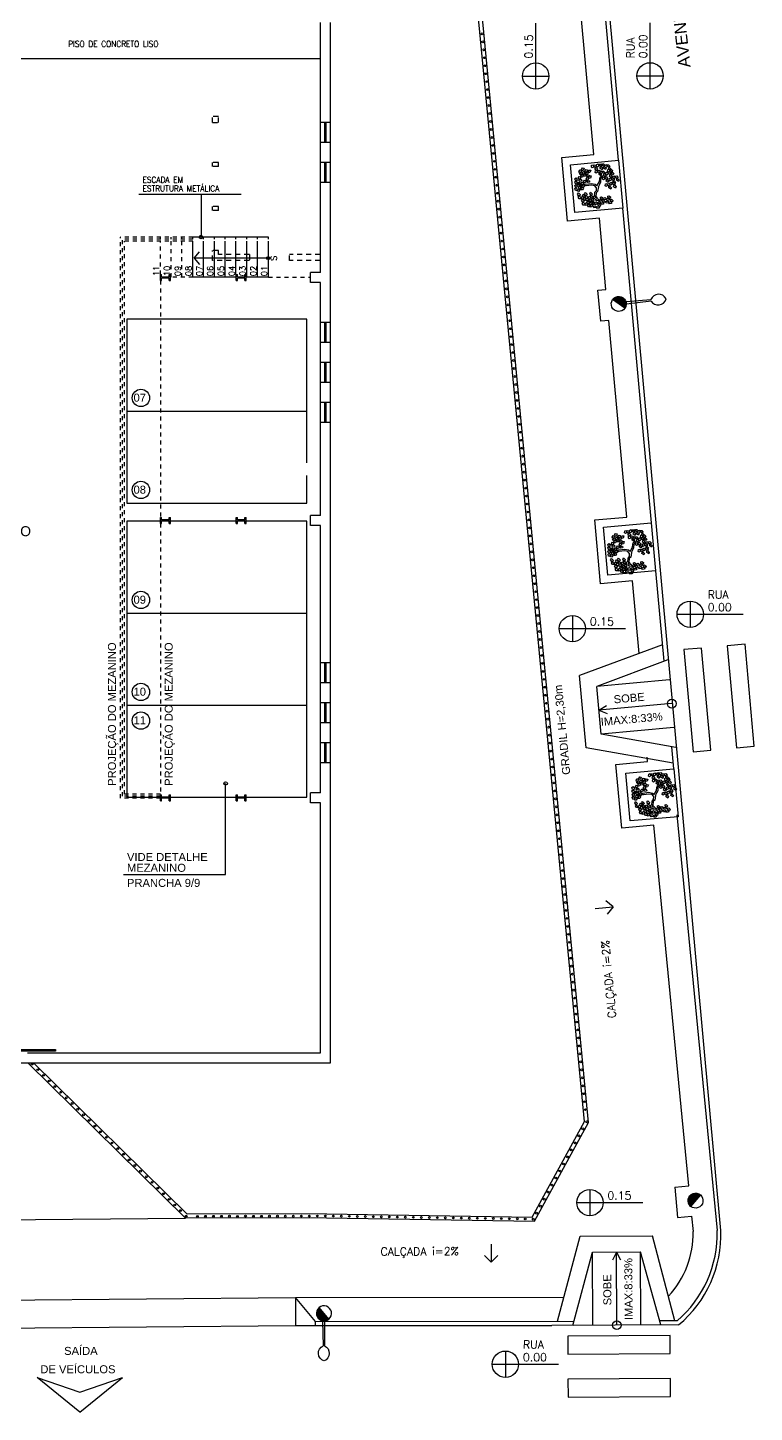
# Model space of a CAD drawing. Header units: millimetres. Extents: x -8 to 5830, y -596 to 3598.
# Drawn here: x 1607.73 to 1625.9, y 2337.01 to 2371.62 of the extents above; entities that cross this region are included whole.
import ezdxf

# ---------------------------------------------------------------- set-up
doc = ezdxf.new("R2010")
doc.units = ezdxf.units.MM
for name, pattern in [('CONTINU', [0]), ('DASHDOT', [1, 0.5, -0.25, 0, -0.25]), ('HIDDEN', [9.525, 6.35, -3.175])]:
    doc.linetypes.add(name, pattern=pattern)
doc.layers.get('0').update_dxf_attribs({"color": 9})
doc.styles.add('80X50', font='romans.shx')
doc.styles.add('ROBERTO', font='swissek.ttf')
doc.styles.get("Standard").update_dxf_attribs({"font": 'arial.ttf'})

# ---------------------------------------------------------------- blocks, each defined once
blk = doc.blocks.new('poste concreto')
h = blk.add_hatch(color=256)
h.dxf.hatch_style = 1
h.paths.add_polyline_path([(364866.842, 7758015.357), (364866.767, 7758015.418), (364866.676, 7758015.455), (364866.578, 7758015.47), (364866.48, 7758015.455), (364866.39, 7758015.418), (364866.314, 7758015.357), (364866.254, 7758015.282), (364866.216, 7758015.191), (364866.201, 7758015.093), (364866.956, 7758015.093), (364866.94, 7758015.191), (364866.903, 7758015.282)])
for p, q in [((364866.815, 7758015.406), (364867.773, 7758016.191)), ((364866.886, 7758015.322), (364867.818, 7758016.138)), ((364866.201, 7758015.093), (364866.216, 7758015.191)), ((364866.216, 7758014.995), (364866.201, 7758015.093)), ((364866.956, 7758015.093), (364866.201, 7758015.093)), ((364866.216, 7758015.191), (364866.254, 7758015.282)), ((364866.254, 7758015.282), (364866.314, 7758015.357)), ((364866.314, 7758015.357), (364866.39, 7758015.418)), ((364866.39, 7758015.418), (364866.48, 7758015.455)), ((364866.48, 7758015.455), (364866.578, 7758015.47)), ((364866.578, 7758015.47), (364866.676, 7758015.455)), ((364866.676, 7758015.455), (364866.767, 7758015.418)), ((364866.767, 7758015.418), (364866.842, 7758015.357)), ((364866.842, 7758015.357), (364866.903, 7758015.282)), ((364866.903, 7758015.282), (364866.94, 7758015.191)), ((364866.94, 7758015.191), (364866.956, 7758015.093)), ((364866.956, 7758015.093), (364866.94, 7758014.995)), ((364866.254, 7758014.904), (364866.216, 7758014.995)), ((364866.314, 7758014.829), (364866.254, 7758014.904)), ((364866.39, 7758014.768), (364866.314, 7758014.829)), ((364866.48, 7758014.731), (364866.39, 7758014.768)), ((364866.578, 7758014.716), (364866.48, 7758014.731)), ((364866.676, 7758014.731), (364866.578, 7758014.716)), ((364866.767, 7758014.768), (364866.676, 7758014.731)), ((364866.842, 7758014.829), (364866.767, 7758014.768)), ((364866.903, 7758014.904), (364866.842, 7758014.829)), ((364866.94, 7758014.995), (364866.903, 7758014.904))]:
    blk.add_line(p, q)
for centre, start, end in [((364868.17, 7758016.298), 60.73513, 195.09868), ((364867.989, 7758016.511), 245.39714, 19.76069)]:
    blk.add_arc(centre, 0.411, start, end)
blk = doc.blocks.new('L', base_point=(1.368, 0.591))
at = {"color": 8, "lineweight": -2}
for p, q in [((1.275, 0.567), (1.306, 0.592)), ((1.288, 0.517), (1.275, 0.567)), ((1.281, 0.65), (1.312, 0.675)), ((1.294, 0.6), (1.281, 0.65)), ((1.317, 0.508), (1.288, 0.517)), ((1.322, 0.591), (1.294, 0.6)), ((1.306, 0.592), (1.336, 0.538)), ((1.312, 0.675), (1.342, 0.621)), ((1.336, 0.538), (1.317, 0.508)), ((1.342, 0.621), (1.322, 0.591)), ((1.337, 0.489), (1.356, 0.548)), ((1.376, 0.484), (1.337, 0.489)), ((1.356, 0.548), (1.391, 0.554)), ((1.404, 0.527), (1.376, 0.484)), ((1.391, 0.554), (1.404, 0.527))]:
    blk.add_line(p, q, dxfattribs=at)
blk = doc.blocks.new('Árvore-13')
at = {"color": 8}
for p, q in [((-0.8, 0.3), (-0.96, 0.41)), ((-0.8, 0.41), (-0.95, 0.5)), ((-0.36, 0.35), (-0.8, 0.41)), ((-0.37, 0.23), (-0.8, 0.3)), ((-0.13, 0.11), (-0.37, 0.23)), ((-0.07, 0.19), (-0.36, 0.35)), ((-0.07, -0.04), (-0.13, 0.11)), ((0.03, 0.07), (-0.07, 0.19)), ((0.03, 0.07), (0.32, 0.33)), ((0.12, -0.05), (0.28, 0.13)), ((0.28, 0.13), (0.42, 0.28)), ((0.32, 0.33), (0.41, 0.54)), ((0.41, 0.54), (0.48, 0.66)), ((0.42, 0.28), (0.5, 0.51)), ((0.48, 0.66), (0.57, 0.72)), ((0.5, 0.51), (0.63, 0.67)), ((0.57, 0.72), (0.61, 0.82)), ((0.63, 0.67), (0.78, 0.72)), ((-0.3, -0.39), (-0.42, -0.69)), ((-0.2, -0.45), (-0.31, -0.74)), ((-0.31, -0.74), (-0.24, -0.89)), ((-0.15, -0.3), (-0.3, -0.39)), ((-0.05, -0.38), (-0.2, -0.45)), ((-0.07, -0.04), (-0.15, -0.3)), ((0.12, -0.05), (-0.05, -0.38))]:
    blk.add_line(p, q, dxfattribs=at)
at = {"color": 8, "xscale": 3.048, "yscale": 3.048, "zscale": 3.048}
for p, rotation in [((-1.3, 0.88), 347.8021081598379), ((-0.93, 0.96), 295.0165150851705), ((-0.72, 1.45), 295.0165150851705), ((-0.49, 1.26), 295.0165150851705), ((-0.25, 1.14), 295.0165150851705), ((0.17, 1.45), 190.1248425347958), ((0.35, 0.95), 190.1248425347958), ((0.58, 1.4), 190.1248425347958), ((0.68, 0.78), 190.1248425347958), ((0.85, 1.34), 190.1248425347958), ((1.21, 1.15), 190.1248425347958), ((1.32, 0.75), 190.1248425347958), ((-1.44, 0.37), 347.8021081598379), ((-1.13, 0.41), 347.8021081598379), ((-0.85, 0.46), 295.0165150851705), ((-0.35, 0.69), 295.0165150851705), ((0.76, 0.27), 190.1248425347958), ((0.8, -0.3), 190.1248425347958), ((1.12, 0.57), 190.1248425347958), ((1.2, -0.32), 190.1248425347958), ((1.25, 0.04), 190.1248425347958), ((1.58, 0.11), 190.1248425347958), ((-0.1, -0.9), 66.16076666471405), ((-0.02, -1.19), 66.16076666471405), ((0.5, -1), 66.16076666471405), ((-0.45, -1.4), 66.16076666471405), ((0.62, -1.32), 66.16076666471405)]:
    blk.add_blockref('L', p, dxfattribs=dict(at, rotation=rotation))
for p in [(-1.39, -0.31), (-1.23, -0.88), (-1.05, -0.53), (-0.87, -1.13), (-0.85, -0.45), (-0.67, -1.02), (-0.45, -1.04), (-0.44, -0.54)]:
    blk.add_blockref('L', p, dxfattribs=at)
blk = doc.blocks.new('A$C550ee5b3')
h = blk.add_hatch(color=256)
h.dxf.hatch_style = 1
h.paths.add_polyline_path([(0.043, 0.309), (0.017, 0.267), (0.002, 0.22), (0, 0.172), (0.009, 0.124), (0.031, 0.081), (0.063, 0.043), (0.106, 0.017), (0.152, 0.002), (0.201, 0), (0.248, 0.009), (0.292, 0.031), (0.329, 0.063)])
for p, q in [((0.081, 0.341), (0.124, 0.363)), ((0.124, 0.363), (0.172, 0.372)), ((0.172, 0.372), (0.22, 0.371)), ((0.22, 0.371), (0.267, 0.356)), ((0.267, 0.356), (0.309, 0.329)), ((0, 0.172), (0.002, 0.22)), ((0.009, 0.124), (0, 0.172)), ((0.002, 0.22), (0.017, 0.267)), ((0.031, 0.081), (0.009, 0.124)), ((0.017, 0.267), (0.043, 0.309)), ((0.063, 0.043), (0.031, 0.081)), ((0.043, 0.309), (0.081, 0.341)), ((0.043, 0.309), (0.329, 0.063)), ((0.106, 0.017), (0.063, 0.043)), ((0.152, 0.002), (0.106, 0.017)), ((0.201, 0), (0.152, 0.002)), ((0.248, 0.009), (0.201, 0)), ((0.292, 0.031), (0.248, 0.009)), ((0.329, 0.063), (0.292, 0.031)), ((0.309, 0.329), (0.341, 0.292)), ((0.356, 0.106), (0.329, 0.063)), ((0.341, 0.292), (0.363, 0.248)), ((0.371, 0.152), (0.356, 0.106)), ((0.363, 0.248), (0.372, 0.201)), ((0.372, 0.201), (0.371, 0.152))]:
    blk.add_line(p, q)

msp = doc.modelspace()

# ---------------------------------------------------------------- linework, layer by layer
for p, q in [((1621.655, 2344.278), (1616.977, 2392.999)), ((1621.757, 2344.257), (1617.075, 2393.031)), ((1615.05, 2365.498), (1615.05, 2371.748)), ((1615.3, 2345.748), (1615.3, 2371.748)), ((1604.596, 2370.848), (1615.05, 2370.848)), ((1615.3, 2369.248), (1615.05, 2369.248)), ((1615.16, 2368.748), (1615.16, 2369.248)), ((1615.19, 2369.248), (1615.19, 2368.748)), ((1615.3, 2368.748), (1615.05, 2368.748)), ((1615.3, 2368.248), (1615.05, 2368.248)), ((1615.16, 2367.748), (1615.16, 2368.248)), ((1615.19, 2368.248), (1615.19, 2367.748)), ((1615.3, 2367.748), (1615.05, 2367.748)), ((1611.894, 2365.861), (1612.028, 2366.018)), ((1613.745, 2365.861), (1611.894, 2365.861)), ((1611.894, 2365.861), (1612.028, 2365.703)), ((1611.05, 2365.298), (1611.05, 2365.448)), ((1611.05, 2365.448), (1611.08, 2365.448)), ((1611.05, 2365.298), (1611.08, 2365.298)), ((1611.08, 2365.388), (1611.08, 2365.448)), ((1611.08, 2365.298), (1611.08, 2365.358)), ((1611.27, 2365.448), (1611.3, 2365.448)), ((1611.27, 2365.388), (1611.27, 2365.448)), ((1611.27, 2365.298), (1611.27, 2365.358)), ((1611.27, 2365.298), (1611.3, 2365.298)), ((1611.3, 2365.298), (1611.3, 2365.448)), ((1612.945, 2365.298), (1612.945, 2365.448)), ((1612.945, 2365.448), (1612.975, 2365.448)), ((1612.945, 2365.298), (1612.975, 2365.298)), ((1612.975, 2365.388), (1612.975, 2365.448)), ((1612.975, 2365.298), (1612.975, 2365.358)), ((1613.165, 2365.448), (1613.195, 2365.448)), ((1613.165, 2365.388), (1613.165, 2365.448)), ((1613.165, 2365.298), (1613.165, 2365.358)), ((1613.165, 2365.298), (1613.195, 2365.298)), ((1613.195, 2365.298), (1613.195, 2365.448)), ((1615.05, 2365.498), (1614.8, 2365.498)), ((1614.8, 2365.248), (1614.8, 2365.498)), ((1615.05, 2365.248), (1614.8, 2365.248)), ((1615.05, 2359.428), (1615.05, 2365.248)), ((1615.3, 2364.248), (1615.05, 2364.248)), ((1615.16, 2363.748), (1615.16, 2364.248)), ((1615.19, 2364.248), (1615.19, 2363.748)), ((1615.3, 2363.748), (1615.05, 2363.748)), ((1615.3, 2363.248), (1615.05, 2363.248)), ((1615.16, 2362.748), (1615.16, 2363.248)), ((1615.19, 2363.248), (1615.19, 2362.748)), ((1615.3, 2362.748), (1615.05, 2362.748)), ((1615.3, 2362.248), (1615.05, 2362.248)), ((1615.16, 2361.748), (1615.16, 2362.248)), ((1615.19, 2362.248), (1615.19, 2361.748)), ((1615.3, 2361.748), (1615.05, 2361.748)), ((1611.05, 2359.228), (1611.05, 2359.378)), ((1611.05, 2359.378), (1611.08, 2359.378)), ((1611.08, 2359.318), (1611.08, 2359.378)), ((1611.27, 2359.378), (1611.3, 2359.378)), ((1611.27, 2359.318), (1611.27, 2359.378)), ((1611.3, 2359.228), (1611.3, 2359.378)), ((1612.945, 2359.228), (1612.945, 2359.378)), ((1612.945, 2359.378), (1612.975, 2359.378)), ((1612.975, 2359.318), (1612.975, 2359.378)), ((1613.165, 2359.378), (1613.195, 2359.378)), ((1613.165, 2359.318), (1613.165, 2359.378)), ((1613.195, 2359.228), (1613.195, 2359.378)), ((1615.05, 2359.428), (1614.8, 2359.428)), ((1614.8, 2359.178), (1614.8, 2359.428)), ((1611.05, 2359.228), (1611.08, 2359.228)), ((1611.08, 2359.228), (1611.08, 2359.288)), ((1611.27, 2359.228), (1611.27, 2359.288)), ((1611.27, 2359.228), (1611.3, 2359.228)), ((1612.945, 2359.228), (1612.975, 2359.228)), ((1612.975, 2359.228), (1612.975, 2359.288)), ((1613.165, 2359.228), (1613.165, 2359.288)), ((1613.165, 2359.228), (1613.195, 2359.228)), ((1615.05, 2359.178), (1614.8, 2359.178)), ((1615.05, 2352.498), (1615.05, 2359.178)), ((1615.3, 2355.748), (1615.05, 2355.748)), ((1615.16, 2355.248), (1615.16, 2355.748)), ((1615.19, 2355.748), (1615.19, 2355.248)), ((1615.3, 2355.248), (1615.05, 2355.248)), ((1615.3, 2354.748), (1615.05, 2354.748)), ((1615.16, 2354.248), (1615.16, 2354.748)), ((1615.19, 2354.748), (1615.19, 2354.248)), ((1615.3, 2354.248), (1615.05, 2354.248)), ((1615.3, 2353.748), (1615.05, 2353.748)), ((1615.16, 2353.248), (1615.16, 2353.748)), ((1615.19, 2353.748), (1615.19, 2353.248)), ((1615.3, 2353.248), (1615.05, 2353.248)), ((1611.05, 2352.298), (1611.05, 2352.448)), ((1611.05, 2352.448), (1611.08, 2352.448)), ((1611.08, 2352.388), (1611.08, 2352.448)), ((1611.27, 2352.448), (1611.3, 2352.448)), ((1611.27, 2352.388), (1611.27, 2352.448)), ((1611.3, 2352.298), (1611.3, 2352.448)), ((1612.945, 2352.298), (1612.945, 2352.448)), ((1612.945, 2352.448), (1612.975, 2352.448)), ((1612.975, 2352.388), (1612.975, 2352.448)), ((1613.165, 2352.448), (1613.195, 2352.448)), ((1613.165, 2352.388), (1613.165, 2352.448)), ((1613.195, 2352.298), (1613.195, 2352.448)), ((1615.05, 2352.498), (1614.8, 2352.498)), ((1614.8, 2352.248), (1614.8, 2352.498)), ((1611.05, 2352.298), (1611.08, 2352.298)), ((1611.08, 2352.298), (1611.08, 2352.358)), ((1611.27, 2352.298), (1611.27, 2352.358)), ((1611.27, 2352.298), (1611.3, 2352.298)), ((1612.945, 2352.298), (1612.975, 2352.298)), ((1612.975, 2352.298), (1612.975, 2352.358)), ((1613.165, 2352.298), (1613.165, 2352.358)), ((1613.165, 2352.298), (1613.195, 2352.298)), ((1615.05, 2352.248), (1614.8, 2352.248)), ((1615.05, 2345.998), (1615.05, 2352.248)), ((1607.725, 2345.998), (1615.05, 2345.998)), ((1596.65, 2345.748), (1615.3, 2345.748)), ((1611.677, 2341.861), (1607.739, 2345.748)), ((1611.718, 2341.961), (1607.881, 2345.748)), ((1620.345, 2341.89), (1621.655, 2344.278)), ((1620.404, 2341.789), (1621.757, 2344.257)), ((1615.2, 2341.868), (1611.677, 2341.861)), ((1615.2, 2341.968), (1611.718, 2341.961)), ((1615.2, 2341.868), (1620.404, 2341.789)), ((1615.202, 2341.968), (1620.345, 2341.89))]:
    msp.add_line(p, q)
at = {"color": 8, "linetype": 'CONTINU', "lineweight": -2}
for p, q in [((1620.762, 2387.391), (1622.499, 2368.305)), ((1620.862, 2387.4), (1625.059, 2341.558)), ((1621.884, 2368.45), (1621.186, 2376.117)), ((1620.436, 2370.083), (1620.436, 2371.737)), ((1623.295, 2370.087), (1623.295, 2371.741)), ((1620.107, 2370.412), (1620.765, 2370.412)), ((1622.966, 2370.416), (1623.623, 2370.416)), ((1621.087, 2368.377), (1621.884, 2368.45)), ((1621.232, 2366.784), (1621.087, 2368.377)), ((1622.608, 2367.11), (1623.324, 2359.242)), ((1622.029, 2366.856), (1621.232, 2366.784)), ((1622.191, 2365.075), (1622.029, 2366.856)), ((1621.992, 2365.057), (1622.191, 2365.075)), ((1622.062, 2364.287), (1621.992, 2365.057)), ((1622.261, 2364.305), (1622.062, 2364.287)), ((1622.709, 2359.387), (1622.261, 2364.305)), ((1621.912, 2359.315), (1622.709, 2359.387)), ((1622.057, 2357.721), (1621.912, 2359.315)), ((1623.433, 2358.047), (1623.639, 2355.784)), ((1622.854, 2357.794), (1622.057, 2357.721)), ((1623.019, 2355.979), (1622.854, 2357.794)), ((1624.298, 2357.287), (1624.298, 2356.63)), ((1621.351, 2356.927), (1621.351, 2356.27)), ((1623.969, 2356.959), (1625.623, 2356.959)), ((1621.022, 2356.599), (1622.676, 2356.599)), ((1623.601, 2356.197), (1621.533, 2355.425)), ((1623.736, 2355.82), (1621.96, 2355.157)), ((1621.698, 2353.621), (1621.533, 2355.425)), ((1623.781, 2355.323), (1621.96, 2355.157)), ((1622.068, 2353.962), (1621.96, 2355.157)), ((1623.836, 2354.725), (1622.014, 2354.559)), ((1622.014, 2354.559), (1622.203, 2354.676)), ((1622.014, 2354.559), (1622.221, 2354.479)), ((1623.89, 2354.127), (1622.068, 2353.962)), ((1623.936, 2353.63), (1622.068, 2353.962)), ((1623.871, 2353.235), (1621.698, 2353.621)), ((1623.833, 2353.648), (1623.884, 2353.098)), ((1623.962, 2351.945), (1624.972, 2341.555)), ((1621.79, 2342.582), (1621.79, 2341.924)), ((1621.461, 2342.253), (1623.115, 2342.253)), ((1620.98, 2339.291), (1621.545, 2341.411)), ((1621.545, 2341.411), (1623.356, 2341.422)), ((1623.914, 2339.296), (1623.356, 2341.422)), ((1621.364, 2339.181), (1621.853, 2341.013)), ((1621.853, 2341.013), (1623.053, 2341.021)), ((1621.864, 2339.184), (1621.853, 2341.013)), ((1622.453, 2341.017), (1622.355, 2340.818)), ((1622.464, 2339.188), (1622.453, 2341.017)), ((1622.453, 2341.017), (1622.553, 2340.819)), ((1623.064, 2339.191), (1623.053, 2341.021)), ((1623.564, 2339.194), (1623.053, 2341.021)), ((1596.802, 2339.731), (1614.432, 2339.88)), ((1614.432, 2339.88), (1614.431, 2339.18)), ((1614.432, 2339.881), (1621.14, 2339.892)), ((1614.932, 2339.28), (1614.432, 2339.88)), ((1614.931, 2339.283), (1621.394, 2339.292)), ((1614.931, 2339.18), (1614.932, 2339.28)), ((1623.971, 2339.297), (1623.536, 2339.294)), ((1597.324, 2339.033), (1614.431, 2339.18)), ((1614.431, 2339.18), (1620.839, 2339.178)), ((1624.008, 2339.197), (1620.839, 2339.178)), ((1619.677, 2338.541), (1619.677, 2337.884)), ((1619.349, 2338.213), (1621.003, 2338.213)), ((1609.037, 2337.011), (1607.969, 2337.882)), ((1607.969, 2337.882), (1609.037, 2337.514)), ((1609.037, 2337.011), (1610.104, 2337.882)), ((1609.037, 2337.514), (1610.104, 2337.882))]:
    msp.add_line(p, q, dxfattribs=at)
at = {"linetype": 'HIDDEN', "ltscale": 0.02}
for p, q in [((1612.5, 2369.398), (1612.35, 2369.398)), ((1612.35, 2369.248), (1612.35, 2369.398)), ((1612.5, 2369.248), (1612.5, 2369.398)), ((1612.35, 2369.248), (1612.5, 2369.248)), ((1612.5, 2368.248), (1612.35, 2368.248)), ((1612.35, 2368.148), (1612.35, 2368.248)), ((1612.5, 2368.148), (1612.35, 2368.148)), ((1612.5, 2368.148), (1612.5, 2368.248)), ((1612.5, 2367.148), (1612.35, 2367.148)), ((1612.35, 2367.048), (1612.35, 2367.148)), ((1612.5, 2367.048), (1612.35, 2367.048)), ((1612.5, 2367.048), (1612.5, 2367.148)), ((1612.35, 2365.798), (1612.35, 2366.048)), ((1612.5, 2366.048), (1612.35, 2366.048)), ((1612.5, 2365.948), (1612.5, 2366.048)), ((1613.275, 2365.948), (1612.5, 2365.948)), ((1613.275, 2365.948), (1613.275, 2365.798)), ((1615.05, 2365.948), (1614.275, 2365.948)), ((1614.275, 2365.798), (1614.275, 2365.948)), ((1613.275, 2365.798), (1612.35, 2365.798)), ((1615.05, 2365.798), (1614.275, 2365.798))]:
    msp.add_line(p, q, dxfattribs=at)
at = {"linetype": 'CONTINU', "lineweight": -2}
for p, q in [((1610.512, 2367.456), (1613.068, 2367.456)), ((1612.066, 2367.456), (1612.066, 2366.388)), ((1611.05, 2366.338), (1611.05, 2366.388)), ((1611.32, 2366.338), (1611.32, 2366.388)), ((1611.59, 2366.338), (1611.59, 2366.388)), ((1613.75, 2366.388), (1611.86, 2366.388)), ((1611.86, 2366.338), (1611.86, 2366.388)), ((1611.86, 2365.388), (1611.86, 2366.288)), ((1612.13, 2366.338), (1612.13, 2366.388)), ((1612.13, 2365.388), (1612.13, 2366.288)), ((1612.4, 2366.338), (1612.4, 2366.388)), ((1612.4, 2365.388), (1612.4, 2366.288)), ((1612.67, 2366.338), (1612.67, 2366.388)), ((1612.67, 2365.388), (1612.67, 2366.288)), ((1612.94, 2366.338), (1612.94, 2366.388)), ((1612.94, 2365.448), (1612.94, 2366.288)), ((1613.21, 2366.338), (1613.21, 2366.388)), ((1613.21, 2365.388), (1613.21, 2366.288)), ((1613.48, 2366.338), (1613.48, 2366.388)), ((1613.48, 2365.388), (1613.48, 2366.288)), ((1613.75, 2366.338), (1613.75, 2366.388)), ((1613.75, 2365.388), (1613.75, 2366.288)), ((1611.27, 2365.388), (1611.08, 2365.388)), ((1611.27, 2365.358), (1611.08, 2365.358)), ((1612.945, 2365.388), (1611.86, 2365.388)), ((1613.165, 2365.388), (1612.975, 2365.388)), ((1613.165, 2365.358), (1612.975, 2365.358)), ((1613.75, 2365.388), (1613.195, 2365.388)), ((1611.27, 2359.318), (1611.08, 2359.318)), ((1613.165, 2359.318), (1612.975, 2359.318)), ((1611.27, 2359.288), (1611.08, 2359.288)), ((1613.165, 2359.288), (1612.975, 2359.288)), ((1612.681, 2350.451), (1612.681, 2352.73)), ((1611.27, 2352.388), (1611.08, 2352.388)), ((1613.165, 2352.388), (1612.975, 2352.388)), ((1611.27, 2352.358), (1611.08, 2352.358)), ((1613.165, 2352.358), (1612.975, 2352.358)), ((1610.126, 2350.451), (1612.681, 2350.451)), ((1599.923, 2341.76), (1611.677, 2341.861))]:
    msp.add_line(p, q, dxfattribs=at)
at = {"linetype": 'DASHDOT', "ltscale": 0.025}
for p, q in [((1610.05, 2352.358), (1610.05, 2366.388)), ((1610.1, 2352.408), (1610.1, 2366.338)), ((1610.15, 2352.458), (1610.15, 2366.288))]:
    msp.add_line(p, q, dxfattribs=at)
at = {"linetype": 'DASHDOT', "ltscale": 0.2}
for p, q in [((1611.86, 2366.388), (1610.05, 2366.388)), ((1611.86, 2366.338), (1610.1, 2366.338)), ((1611.86, 2366.288), (1610.15, 2366.288)), ((1611.05, 2365.448), (1611.05, 2366.288)), ((1611.32, 2365.388), (1611.32, 2366.288)), ((1611.59, 2365.388), (1611.59, 2366.288)), ((1611.05, 2365.298), (1611.05, 2359.378)), ((1611.86, 2365.388), (1611.3, 2365.388)), ((1613.75, 2365.388), (1614.8, 2365.388)), ((1611.05, 2359.228), (1611.05, 2352.448)), ((1611.05, 2352.408), (1610.1, 2352.408)), ((1611.05, 2352.458), (1610.15, 2352.458)), ((1611.05, 2352.358), (1610.05, 2352.358))]:
    msp.add_line(p, q, dxfattribs=at)
at = {"color": 8}
for p, q in [((1621.921, 2349.603), (1622.37, 2349.643)), ((1622.37, 2349.643), (1622.19, 2349.796)), ((1622.37, 2349.643), (1622.22, 2349.461)), ((1619.322, 2341.216), (1619.324, 2340.765)), ((1619.324, 2340.765), (1619.155, 2340.93)), ((1619.324, 2340.765), (1619.491, 2340.931))]:
    msp.add_line(p, q, dxfattribs=at)
at = {"color": 8, "linetype": 'CONTINU', "lineweight": -2}
for points in [[(1622.502, 2368.305), (1622.611, 2367.11), (1621.413, 2367.001), (1621.304, 2368.196), (1622.502, 2368.305)], [(1623.322, 2359.242), (1623.431, 2358.047), (1622.238, 2357.938), (1622.129, 2359.133), (1623.324, 2359.242)], [(1623.911, 2342.642), (1624.26, 2342.675), (1623.384, 2351.686), (1622.587, 2351.613), (1622.434, 2353.205), (1623.231, 2353.282), (1623.221, 2353.383)], [(1623.885, 2353.092), (1623.993, 2351.897), (1622.797, 2351.794), (1622.688, 2352.989), (1623.884, 2353.098)], [(1623.911, 2342.642), (1623.984, 2341.877), (1624.334, 2341.91), (1624.371, 2341.53)]]:
    msp.add_lwpolyline(points, dxfattribs=at)
for points in [[(1610.215, 2364.338), (1610.215, 2359.738), (1614.715, 2359.738), (1614.715, 2360.425)], [(1614.715, 2364.338), (1610.215, 2364.338)], [(1614.715, 2360.74), (1614.715, 2364.338)], [(1610.215, 2362.038), (1614.715, 2362.038)], [(1610.215, 2359.288), (1610.215, 2352.388), (1614.715, 2352.388), (1614.715, 2359.288)], [(1614.715, 2359.288), (1610.215, 2359.288)], [(1610.215, 2356.988), (1614.715, 2356.988)], [(1610.215, 2354.688), (1614.715, 2354.688)]]:
    msp.add_lwpolyline(points)
for points in [[(1625.452, 2353.622), (1625.901, 2353.663), (1625.669, 2356.214), (1625.22, 2356.173)], [(1624.368, 2353.524), (1624.816, 2353.565), (1624.584, 2356.115), (1624.136, 2356.074)], [(1623.798, 2338.481), (1623.795, 2338.932), (1621.234, 2338.916), (1621.237, 2338.466)], [(1623.805, 2337.403), (1623.802, 2337.854), (1621.241, 2337.838), (1621.244, 2337.388)]]:
    msp.add_lwpolyline(points, close=True, dxfattribs=at)
msp.add_lwpolyline([(1608.425, 2346.038), (1606.425, 2346.038), (1606.425, 2346.078), (1608.425, 2346.078)], close=True)
for centre, radius in [((1619.095, 2371.466), 0.0225), ((1619.114, 2371.267), 0.0225), ((1619.133, 2371.068), 0.0225), ((1619.152, 2370.869), 0.0225), ((1619.171, 2370.669), 0.0225), ((1619.19, 2370.47), 0.0225), ((1619.209, 2370.271), 0.0225), ((1619.229, 2370.072), 0.0225), ((1619.248, 2369.873), 0.0225), ((1619.267, 2369.674), 0.0225), ((1619.286, 2369.474), 0.0225), ((1619.305, 2369.275), 0.0225), ((1619.324, 2369.076), 0.0225), ((1619.343, 2368.877), 0.0225), ((1619.362, 2368.678), 0.0225), ((1619.382, 2368.478), 0.0225), ((1619.401, 2368.279), 0.0225), ((1619.42, 2368.08), 0.0225), ((1619.439, 2367.881), 0.0225), ((1619.458, 2367.682), 0.0225), ((1619.477, 2367.482), 0.0225), ((1619.496, 2367.283), 0.0225), ((1619.515, 2367.084), 0.0225), ((1619.535, 2366.885), 0.0225), ((1619.554, 2366.686), 0.0225), ((1619.573, 2366.487), 0.0225), ((1619.592, 2366.287), 0.0225), ((1613.745, 2365.861), 0.0387), ((1619.611, 2366.088), 0.0225), ((1619.63, 2365.889), 0.0225), ((1619.649, 2365.69), 0.0225), ((1619.668, 2365.491), 0.0225), ((1619.688, 2365.291), 0.0225), ((1619.707, 2365.092), 0.0225), ((1619.726, 2364.893), 0.0225), ((1619.745, 2364.694), 0.0225), ((1619.764, 2364.495), 0.0225), ((1619.783, 2364.295), 0.0225), ((1619.802, 2364.096), 0.0225), ((1619.821, 2363.897), 0.0225), ((1619.841, 2363.698), 0.0225), ((1619.86, 2363.499), 0.0225), ((1619.879, 2363.3), 0.0225), ((1619.898, 2363.1), 0.0225), ((1619.917, 2362.901), 0.0225), ((1610.564, 2362.366), 0.217), ((1619.936, 2362.702), 0.0225), ((1619.955, 2362.503), 0.0225), ((1619.974, 2362.304), 0.0225), ((1619.993, 2362.104), 0.0225), ((1620.013, 2361.905), 0.0225), ((1620.032, 2361.706), 0.0225), ((1620.051, 2361.507), 0.0225), ((1620.07, 2361.308), 0.0225), ((1620.089, 2361.108), 0.0225), ((1620.108, 2360.909), 0.0225), ((1620.127, 2360.71), 0.0225), ((1620.146, 2360.511), 0.0225), ((1620.166, 2360.312), 0.0225), ((1610.564, 2360.066), 0.217), ((1620.185, 2360.113), 0.0225), ((1620.204, 2359.913), 0.0225), ((1620.223, 2359.714), 0.0225), ((1620.242, 2359.515), 0.0225), ((1620.261, 2359.316), 0.0225), ((1620.28, 2359.117), 0.0225), ((1620.299, 2358.917), 0.0225), ((1620.319, 2358.718), 0.0225), ((1620.338, 2358.519), 0.0225), ((1620.357, 2358.32), 0.0225), ((1620.376, 2358.121), 0.0225), ((1620.395, 2357.921), 0.0225), ((1620.414, 2357.722), 0.0225), ((1610.564, 2357.316), 0.217), ((1620.433, 2357.523), 0.0225), ((1620.452, 2357.324), 0.0225), ((1620.472, 2357.125), 0.0225), ((1620.491, 2356.926), 0.0225), ((1620.51, 2356.726), 0.0225), ((1620.529, 2356.527), 0.0225), ((1620.548, 2356.328), 0.0225), ((1620.567, 2356.129), 0.0225), ((1620.586, 2355.93), 0.0225), ((1620.605, 2355.73), 0.0225), ((1620.624, 2355.531), 0.0225), ((1610.564, 2355.016), 0.217), ((1620.644, 2355.332), 0.0225), ((1620.663, 2355.133), 0.0225), ((1620.682, 2354.934), 0.0225), ((1610.564, 2354.3), 0.217), ((1620.701, 2354.734), 0.0225), ((1620.72, 2354.535), 0.0225), ((1620.739, 2354.336), 0.0225), ((1620.758, 2354.137), 0.0225), ((1620.777, 2353.938), 0.0225), ((1620.797, 2353.739), 0.0225), ((1620.816, 2353.539), 0.0225), ((1620.835, 2353.34), 0.0225), ((1620.854, 2353.141), 0.0225), ((1620.873, 2352.942), 0.0225), ((1620.892, 2352.743), 0.0225), ((1620.911, 2352.543), 0.0225), ((1620.93, 2352.344), 0.0225), ((1620.95, 2352.145), 0.0225), ((1620.969, 2351.946), 0.0225), ((1620.988, 2351.747), 0.0225), ((1621.007, 2351.547), 0.0225), ((1621.026, 2351.348), 0.0225), ((1621.045, 2351.149), 0.0225), ((1621.064, 2350.95), 0.0225), ((1621.083, 2350.751), 0.0225), ((1621.103, 2350.552), 0.0225), ((1621.122, 2350.352), 0.0225), ((1621.141, 2350.153), 0.0225), ((1621.16, 2349.954), 0.0225), ((1621.179, 2349.755), 0.0225), ((1621.198, 2349.556), 0.0225), ((1621.217, 2349.356), 0.0225), ((1621.236, 2349.157), 0.0225), ((1621.256, 2348.958), 0.0225), ((1621.275, 2348.759), 0.0225), ((1621.294, 2348.56), 0.0225), ((1621.313, 2348.36), 0.0225), ((1621.332, 2348.161), 0.0225), ((1621.351, 2347.962), 0.0225), ((1621.37, 2347.763), 0.0225), ((1621.389, 2347.564), 0.0225), ((1621.408, 2347.365), 0.0225), ((1621.428, 2347.165), 0.0225), ((1621.447, 2346.966), 0.0225), ((1621.466, 2346.767), 0.0225), ((1621.485, 2346.568), 0.0225), ((1621.504, 2346.369), 0.0225), ((1621.523, 2346.169), 0.0225), ((1621.542, 2345.97), 0.0225), ((1621.561, 2345.771), 0.0225), ((1607.842, 2345.716), 0.0225), ((1607.985, 2345.575), 0.0225), ((1608.128, 2345.434), 0.0225), ((1621.581, 2345.572), 0.0225), ((1608.27, 2345.293), 0.0225), ((1608.413, 2345.152), 0.0225), ((1621.6, 2345.373), 0.0225), ((1621.619, 2345.173), 0.0225), ((1608.556, 2345.011), 0.0225), ((1608.699, 2344.87), 0.0225), ((1621.638, 2344.974), 0.0225), ((1621.657, 2344.775), 0.0225), ((1608.842, 2344.729), 0.0225), ((1608.984, 2344.588), 0.0225), ((1609.127, 2344.448), 0.0225), ((1621.676, 2344.576), 0.0225), ((1609.27, 2344.307), 0.0225), ((1609.413, 2344.166), 0.0225), ((1621.612, 2344.097), 0.0225), ((1621.709, 2344.272), 0.0225), ((1609.556, 2344.025), 0.0225), ((1609.699, 2343.884), 0.0225), ((1609.841, 2343.743), 0.0225), ((1621.42, 2343.745), 0.0225), ((1621.516, 2343.921), 0.0225), ((1609.984, 2343.602), 0.0225), ((1610.127, 2343.461), 0.0225), ((1621.227, 2343.394), 0.0225), ((1621.323, 2343.57), 0.0225), ((1610.27, 2343.32), 0.0225), ((1610.413, 2343.179), 0.0225), ((1610.555, 2343.038), 0.0225), ((1621.034, 2343.043), 0.0225), ((1621.131, 2343.218), 0.0225), ((1610.698, 2342.897), 0.0225), ((1610.841, 2342.757), 0.0225), ((1620.842, 2342.692), 0.0225), ((1620.938, 2342.867), 0.0225), ((1610.984, 2342.616), 0.0225), ((1611.127, 2342.475), 0.0225), ((1611.27, 2342.334), 0.0225), ((1620.649, 2342.34), 0.0225), ((1620.745, 2342.516), 0.0225), ((1611.412, 2342.193), 0.0225), ((1611.555, 2342.052), 0.0225), ((1620.457, 2341.989), 0.0225), ((1620.553, 2342.165), 0.0225), ((1611.698, 2341.911), 0.0225), ((1611.975, 2341.91), 0.0225), ((1612.175, 2341.911), 0.0225), ((1612.375, 2341.912), 0.0225), ((1612.575, 2341.912), 0.0225), ((1612.775, 2341.913), 0.0225), ((1612.975, 2341.909), 0.0225), ((1613.177, 2341.917), 0.0225), ((1613.375, 2341.911), 0.0225), ((1613.575, 2341.912), 0.0225), ((1613.775, 2341.913), 0.0225), ((1613.975, 2341.914), 0.0225), ((1614.175, 2341.914), 0.0225), ((1614.375, 2341.915), 0.0225), ((1614.575, 2341.916), 0.0225), ((1614.775, 2341.917), 0.0225), ((1614.975, 2341.918), 0.0225), ((1615.175, 2341.919), 0.0225), ((1615.375, 2341.916), 0.0225), ((1615.575, 2341.913), 0.0225), ((1615.775, 2341.91), 0.0225), ((1615.975, 2341.907), 0.0225), ((1616.175, 2341.904), 0.0225), ((1616.375, 2341.9), 0.0225), ((1616.575, 2341.897), 0.0225), ((1616.775, 2341.894), 0.0225), ((1616.975, 2341.891), 0.0225), ((1617.175, 2341.888), 0.0225), ((1617.375, 2341.885), 0.0225), ((1617.575, 2341.882), 0.0225), ((1617.775, 2341.879), 0.0225), ((1617.975, 2341.876), 0.0225), ((1618.175, 2341.873), 0.0225), ((1618.375, 2341.87), 0.0225), ((1618.575, 2341.867), 0.0225), ((1618.775, 2341.864), 0.0225), ((1618.975, 2341.861), 0.0225), ((1619.175, 2341.858), 0.0225), ((1619.375, 2341.855), 0.0225), ((1619.575, 2341.852), 0.0225), ((1619.775, 2341.849), 0.0225), ((1619.975, 2341.846), 0.0225), ((1620.174, 2341.843), 0.0225), ((1620.374, 2341.839), 0.0225)]:
    msp.add_circle(centre, radius)
for centre, radius in [((1620.436, 2370.412), 0.329), ((1623.295, 2370.416), 0.329), ((1624.298, 2356.959), 0.329), ((1621.351, 2356.599), 0.329), ((1623.836, 2354.725), 0.11), ((1621.79, 2342.253), 0.329), ((1622.464, 2339.188), 0.11), ((1619.677, 2338.213), 0.329)]:
    msp.add_circle(centre, radius, dxfattribs=at)
at = {"linetype": 'CONTINU', "lineweight": -2}
for centre in [(1612.066, 2366.388), (1612.681, 2352.73)]:
    msp.add_circle(centre, 0.0431, dxfattribs=at)
at = {"color": 8, "linetype": 'CONTINU', "lineweight": -2}
for centre, radius, start, end in [((1622.108, 2341.471), 2.264, 316.5461, 1.4778), ((1622.105, 2341.474), 2.868, 310.609, 1.6096), ((1622.153, 2341.437), 2.909, 309.6289, 2.368)]:
    msp.add_arc(centre, radius, start, end, dxfattribs=at)

# ---------------------------------------------------------------- block references
at = {"color": 8, "linetype": 'HIDDEN', "xscale": 0.3107660917594163, "yscale": 0.3107660917594163, "zscale": 0.3107660917594163, "rotation": 16.63621055087309}
for p in [(1621.963, 2367.647), (1622.79, 2358.507), (1623.393, 2352.43)]:
    msp.add_blockref('Árvore-13', p, dxfattribs=at)
at = {"color": 8}
for p, xscale, yscale, zscale, rotation in [((-2370556.893, -3072167.172), 0.4999999999999998, 0.4999999999999998, 0.4999999999999998, 325.0404227643734), ((2811404.666, 2682836.504), -0.4999999999999998, 0.5, 0.4999999999999999, 130.9582837804953)]:
    msp.add_blockref('poste concreto', p, dxfattribs=dict(at, xscale=xscale, yscale=yscale, zscale=zscale, rotation=rotation))
at = {"color": 8, "linetype": 'CONTINU', "lineweight": -2, "rotation": 270.3469757456726}
msp.add_blockref('A$C550ee5b3', (1624.244, 2342.488), dxfattribs=at)

# ---------------------------------------------------------------- texts
at = {"color": 8}
for s, height, rotation, style, p in [('AVENIDA PRINCESA ISABEL', 0.3, 96.2725, 'ROBERTO', (1624.308, 2370.638)), ('0.15', 0.2, 89.7175, '80X50', (1620.358, 2370.849)), ('0.00', 0.2, 89.7175, '80X50', (1623.217, 2370.853)), ('RUA', 0.2, 89.7175, '80X50', (1622.902, 2370.853)), ('0.00', 0.2, 359.7175, '80X50', (1624.735, 2357.036)), ('RUA', 0.2, 359.7175, '80X50', (1624.735, 2357.351)), ('0.15', 0.2, 359.7175, '80X50', (1621.788, 2356.676)), ('CALÇADA i=2%%%', 0.2, 95.2004, '80X50', (1622.444, 2346.872)), ('0.15', 0.2, 359.7175, '80X50', (1622.227, 2342.331)), ('CALÇADA i=2%%%', 0.2, 0.2825, '80X50', (1616.556, 2340.929)), ('RUA', 0.2, 359.7175, '80X50', (1620.115, 2338.605)), ('0.00', 0.2, 359.7175, '80X50', (1620.115, 2338.29))]:
    msp.add_text(s, height=height, rotation=rotation, dxfattribs=dict(at, style=style)).set_placement(p)
at = {"style": '80X50', "width": 0.9}
for s, p in [('PISO DE CONCRETO LISO', (1608.745, 2371.138)), ('ESCADA EM', (1610.602, 2367.744)), ('ESTRUTURA METÁLICA', (1610.602, 2367.526))]:
    msp.add_text(s, height=0.15, dxfattribs=at).set_placement(p)
at = {"style": '80X50'}
for s, p in [('S', (1613.961, 2365.794)), ('11', (1611.02, 2365.41)), ('10', (1611.29, 2365.41)), ('09', (1611.56, 2365.41)), ('08', (1611.83, 2365.41)), ('07', (1612.1, 2365.41)), ('06', (1612.37, 2365.41)), ('05', (1612.64, 2365.41)), ('04', (1612.91, 2365.41)), ('03', (1613.18, 2365.41)), ('02', (1613.45, 2365.41)), ('01', (1613.72, 2365.41))]:
    msp.add_text(s, height=0.15, rotation=90, dxfattribs=at).set_placement(p)
for s, height, p in [('07', 0.2, (1610.379, 2362.273)), ('08', 0.2, (1610.379, 2359.973)), ('ESTACIONAMENTO', 0.25, (1604.537, 2358.91)), ('09', 0.2, (1610.379, 2357.223)), ('10', 0.2, (1610.379, 2354.923)), ('11', 0.2, (1610.379, 2354.207)), ('VIDE DETALHE', 0.2, (1610.215, 2350.792)), ('MEZANINO', 0.2, (1610.215, 2350.521)), ('PRANCHA 9/9', 0.2, (1610.215, 2350.144))]:
    msp.add_text(s, height=height).set_placement(p)
for s, rotation, p in [('PROJEÇÃO DO MEZANINO', 90, (1609.939, 2352.67)), ('PROJEÇÃO DO MEZANINO', 90, (1611.358, 2352.67)), ('GRADIL H=2,30m', 95.2996, (1621.301, 2352.955))]:
    msp.add_text(s, height=0.2, rotation=rotation).set_placement(p)
at = {"color": 8, "linetype": 'CONTINU', "lineweight": -2}
for s, rotation, p in [('SOBE', 5.2004, (1622.394, 2354.729)), ('IMAX:8:33%%%', 5.2004, (1622.07, 2354.168)), ('IMAX:8:33%%%', 90.347, (1622.858, 2339.315)), ('SOBE', 90.347, (1622.327, 2339.685))]:
    msp.add_text(s, height=0.2, rotation=rotation, dxfattribs=at).set_placement(p)
at = {"color": 8}
for s, p in [('SAÍDA', (1608.643, 2338.446)), ('DE VEÍCULOS ', (1608.049, 2337.987))]:
    msp.add_text(s, height=0.2, rotation=360, dxfattribs=at).set_placement(p)

doc.saveas('drawing.dxf')
